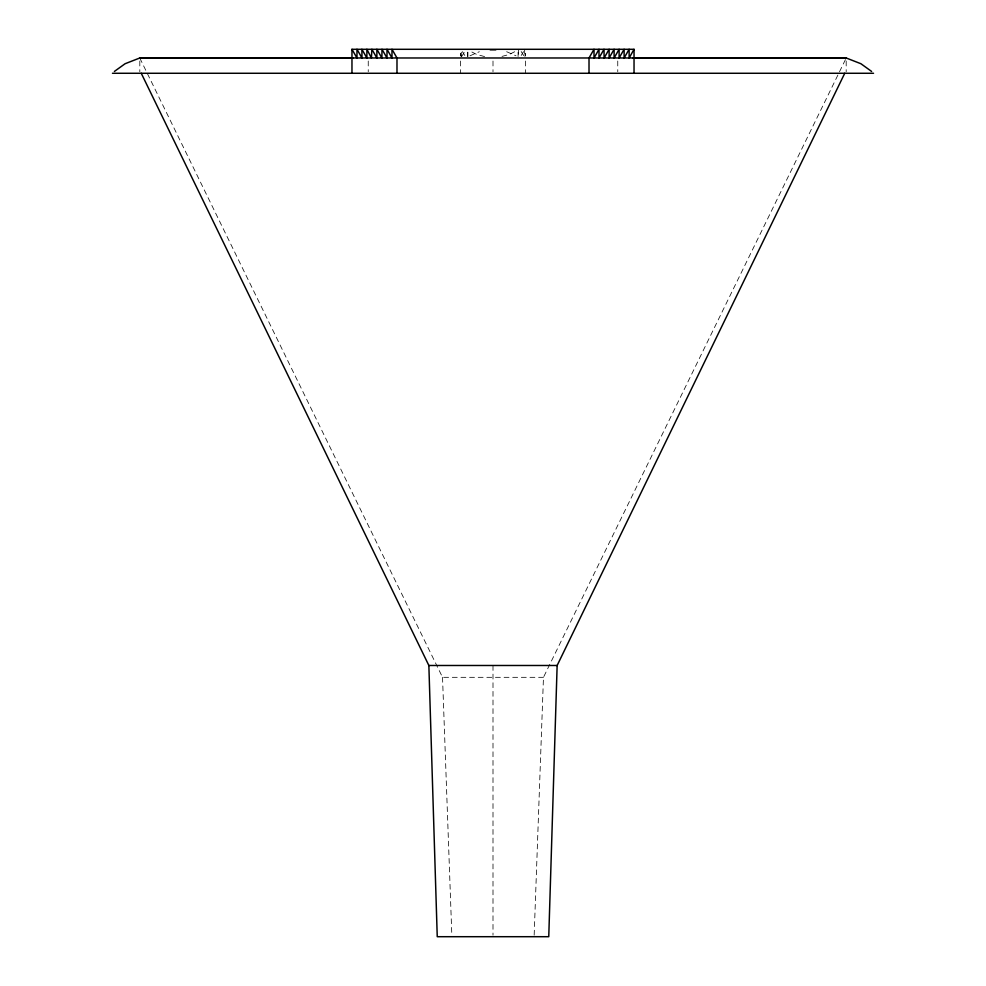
<?xml version="1.0" encoding="UTF-8"?>
<svg xmlns="http://www.w3.org/2000/svg" width="986" height="986" viewBox="0 0 986 986"><rect width="100%" height="100%" fill="white"/><g stroke="black" fill="none" stroke-linecap="round" stroke-linejoin="round"><path stroke-width="0.74" stroke-dasharray="4.93 3.7" d="M534.165 935.159L543.471 677.32L846.185 58.088M524.946 56.485L525.55 53.515L525.55 57.977M461.559 56.683L464.813 51.543M521.187 55.487L523.628 51.629M469.989 55.808L479.344 51.716M514.667 51.74L509.269 54.452L501.418 56.572M139.815 58.088L442.529 677.32L543.471 677.32M506.656 51.716L516.011 55.808M484.582 56.572L476.731 54.452L471.333 51.74M521.187 51.543L524.441 56.683M462.372 51.629L464.813 55.487M461.054 56.485L460.45 53.515L460.45 57.977M442.529 677.32L451.834 935.159M846.185 61.033L846.185 71.744M617.754 61.033L617.754 71.744M525.55 61.033L525.55 73.272M524.651 49.3L524.7 56.535M518.562 49.3L518.562 56.535M518.081 52.196L518.081 56.535M493 61.033L493 71.744M493 665.488L493 935.159M467.919 52.196L467.919 56.535M467.438 52.196L467.438 56.535M461.3 52.196L461.349 56.535M460.45 61.033L460.45 73.272M368.246 61.033L368.246 71.744M139.815 61.033L139.815 71.744"/><path stroke-width="1.48" d="M844.743 73.272L557.139 665.488L548.758 936.7L437.242 936.7L428.861 665.488L141.257 73.272M351.965 73.272L351.965 49.3L634.035 49.3L629.142 57.977L629.117 49.3L624.113 57.977L624.113 49.3L619.109 57.977L619.109 49.3L614.105 57.977L614.105 49.3L609.114 57.977L609.114 49.3L604.11 57.977L604.011 49.3L599.007 57.977L599.007 49.3L594.016 57.977L594.016 49.3L589.012 57.977L589.012 73.272M114.376 71.448L125.086 63.733L139.815 57.977L846.185 57.977L860.914 63.733L871.624 71.448M490.19 49.805L495.81 49.805M139.815 58.088L352.914 58.088M633.086 58.088L846.185 58.088M112.466 73.272L873.534 73.272M428.861 665.488L557.139 665.488M351.965 49.3L356.969 57.977L356.969 49.3L361.973 57.977L361.887 49.3L366.891 57.977L366.891 49.3L371.414 57.977L371.895 49.3L376.886 57.977L376.886 49.3L381.89 57.977L381.989 49.3L386.993 57.977L386.993 49.3L391.984 57.977L391.984 49.3L396.988 57.977L396.988 73.272M634.035 49.3L634.035 73.272"/></g></svg>
